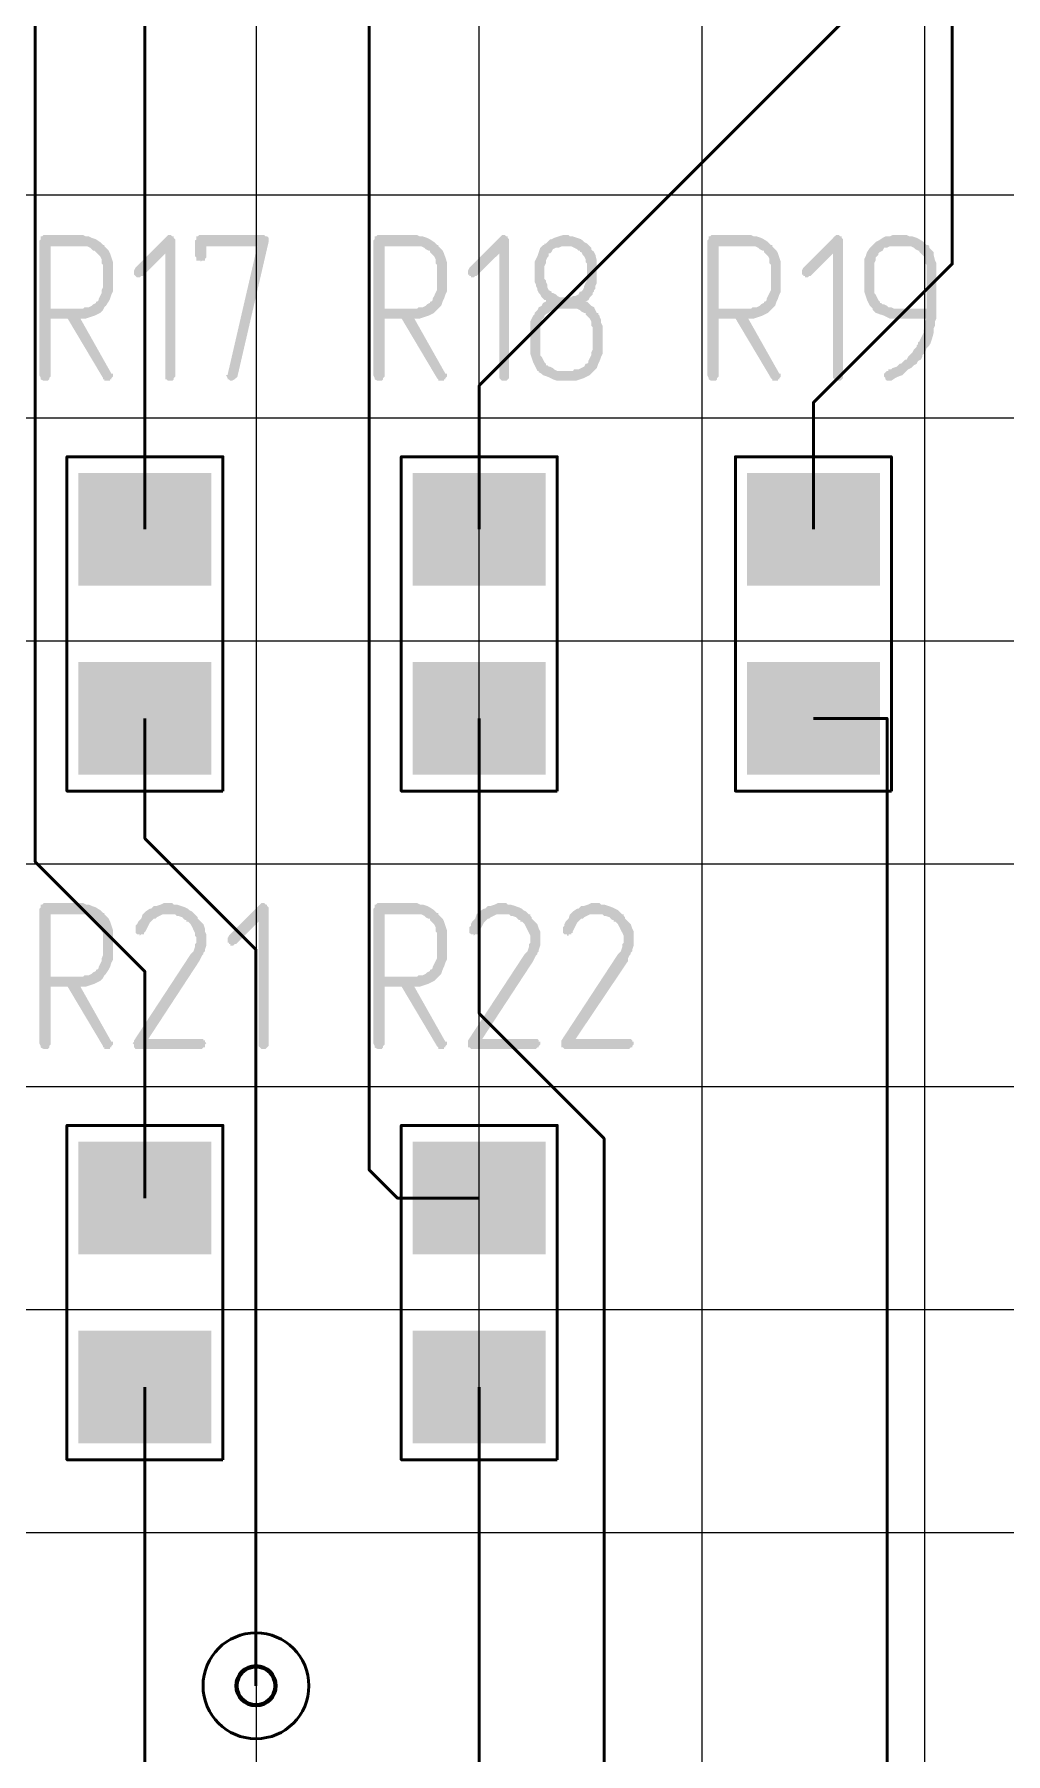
# Model space of a CAD drawing. Extents: x 260 to 1101, y 70 to 664.
# Drawn here: x 351.42 to 368.85, y 506.82 to 537.67 of the extents above; entities that cross this region are included whole.
import ezdxf

# ---------------------------------------------------------------- set-up
doc = ezdxf.new("R2010")
doc.units = 0
doc.header["$MEASUREMENT"] = 0
doc.layers.add('PDF _Геометрия', color=7, linetype='CONTINUOUS')
doc.layers.add('PDF _Сплошная заливка', color=7, linetype='CONTINUOUS')

msp = doc.modelspace()

# ---------------------------------------------------------------- hatches: boundary and pattern name
at = {"layer": 'PDF _Сплошная заливка', "transparency": 33554559}
h = msp.add_hatch(color=256, dxfattribs=at)
h.paths.add_polyline_path([(352.27, 533.864), (351.712, 533.864), (351.712, 532.747), (352.296, 532.747), (352.321, 532.772), (352.346, 532.772), (352.397, 532.772), (352.448, 532.797), (352.473, 532.823), (352.524, 532.848), (352.524, 532.874), (352.549, 532.874), (352.575, 532.899), (352.575, 532.925), (352.6, 532.975), (352.626, 533.026), (352.626, 533.077), (352.651, 533.128), (352.651, 533.509), (352.651, 533.509), (352.651, 533.534), (352.626, 533.56), (352.626, 533.585), (352.626, 533.636), (352.6, 533.687), (352.575, 533.712), (352.524, 533.763), (352.524, 533.763), (352.499, 533.788), (352.473, 533.788), (352.448, 533.813), (352.422, 533.839), (352.372, 533.864), (352.321, 533.864)], flags=0)
h.paths.add_polyline_path([(352.296, 534.067), (352.346, 534.042), (352.397, 534.042), (352.448, 534.017), (352.524, 533.991), (352.6, 533.941), (352.626, 533.915), (352.651, 533.89), (352.651, 533.89), (352.676, 533.89), (352.676, 533.864), (352.702, 533.839), (352.753, 533.788), (352.778, 533.737), (352.803, 533.661), (352.829, 533.585), (352.829, 533.534), (352.829, 533.509), (352.829, 533.128), (352.829, 533.128), (352.829, 533.128), (352.829, 533.102), (352.829, 533.077), (352.829, 533.052), (352.803, 533.001), (352.778, 532.925), (352.753, 532.874), (352.702, 532.797), (352.676, 532.772), (352.651, 532.721), (352.651, 532.721), (352.626, 532.696), (352.6, 532.671), (352.549, 532.645), (352.499, 532.62), (352.422, 532.594), (352.346, 532.569), (352.296, 532.569), (352.27, 532.569), (352.245, 532.569), (352.803, 531.578), (352.803, 531.578), (352.829, 531.578), (352.829, 531.553), (352.829, 531.553), (352.829, 531.527), (352.829, 531.527), (352.803, 531.502), (352.803, 531.477), (352.778, 531.477), (352.778, 531.451), (352.753, 531.451), (352.727, 531.451), (352.702, 531.451), (352.676, 531.451), (352.676, 531.451), (352.676, 531.477), (352.651, 531.477), (352.651, 531.502), (352.016, 532.569), (351.712, 532.569), (351.712, 531.553), (351.712, 531.527), (351.712, 531.527), (351.686, 531.502), (351.686, 531.477), (351.686, 531.477), (351.661, 531.451), (351.635, 531.451), (351.61, 531.451), (351.61, 531.451), (351.585, 531.451), (351.585, 531.451), (351.534, 531.477), (351.534, 531.477), (351.534, 531.502), (351.534, 531.502), (351.508, 531.553), (351.508, 533.966), (351.508, 533.966), (351.508, 533.966), (351.534, 533.991), (351.534, 534.017), (351.534, 534.042), (351.559, 534.042), (351.585, 534.067), (351.61, 534.067)], flags=0)
for points in [[(353.87, 534.067), (353.895, 534.042), (353.921, 534.042), (353.921, 534.042), (353.921, 534.017), (353.946, 533.991), (353.946, 533.966), (353.946, 531.553), (353.946, 531.527), (353.946, 531.527), (353.921, 531.502), (353.921, 531.477), (353.921, 531.477), (353.895, 531.451), (353.87, 531.451), (353.844, 531.451), (353.844, 531.451), (353.844, 531.451), (353.819, 531.451), (353.794, 531.477), (353.768, 531.477), (353.768, 531.502), (353.768, 531.502), (353.768, 531.553), (353.768, 533.737), (353.362, 533.331), (353.362, 533.331), (353.337, 533.331), (353.311, 533.306), (353.286, 533.306), (353.286, 533.306), (353.26, 533.306), (353.235, 533.331), (353.235, 533.331), (353.21, 533.356), (353.21, 533.356), (353.21, 533.382), (353.21, 533.407), (353.21, 533.407), (353.21, 533.432), (353.21, 533.432), (353.235, 533.483), (353.794, 534.042), (353.794, 534.042), (353.794, 534.042), (353.819, 534.067), (353.844, 534.067), (353.844, 534.067)], [(355.546, 534.067), (355.571, 534.042), (355.596, 534.042), (355.596, 534.042), (355.622, 534.017), (355.622, 533.991), (355.622, 533.966), (355.622, 533.941), (355.063, 531.527), (355.063, 531.527), (355.038, 531.502), (355.038, 531.502), (355.012, 531.477), (354.962, 531.451), (354.962, 531.451), (354.936, 531.451), (354.936, 531.451), (354.911, 531.477), (354.885, 531.477), (354.885, 531.502), (354.885, 531.502), (354.86, 531.553), (354.885, 531.553), (355.419, 533.864), (354.505, 533.864), (354.505, 533.687), (354.505, 533.687), (354.505, 533.661), (354.479, 533.636), (354.479, 533.61), (354.479, 533.61), (354.454, 533.61), (354.428, 533.61), (354.403, 533.585), (354.403, 533.585), (354.403, 533.61), (354.378, 533.61), (354.352, 533.61), (354.327, 533.61), (354.327, 533.636), (354.327, 533.661), (354.301, 533.687), (354.301, 533.966), (354.301, 533.966), (354.301, 533.966), (354.327, 533.991), (354.327, 534.017), (354.327, 534.042), (354.352, 534.042), (354.378, 534.067), (354.403, 534.067), (355.52, 534.067)], [(359.862, 534.067), (359.887, 534.042), (359.913, 534.042), (359.913, 534.042), (359.913, 534.017), (359.938, 533.991), (359.938, 533.966), (359.938, 531.553), (359.938, 531.527), (359.938, 531.527), (359.938, 531.502), (359.913, 531.477), (359.913, 531.477), (359.887, 531.451), (359.862, 531.451), (359.837, 531.451), (359.837, 531.451), (359.837, 531.451), (359.811, 531.451), (359.786, 531.477), (359.786, 531.477), (359.761, 531.502), (359.761, 531.502), (359.761, 531.553), (359.761, 533.737), (359.354, 533.331), (359.354, 533.331), (359.329, 533.331), (359.303, 533.306), (359.278, 533.306), (359.278, 533.306), (359.253, 533.306), (359.253, 533.331), (359.227, 533.331), (359.227, 533.356), (359.202, 533.356), (359.202, 533.382), (359.202, 533.407), (359.202, 533.407), (359.202, 533.432), (359.202, 533.432), (359.227, 533.483), (359.786, 534.042), (359.786, 534.042), (359.786, 534.042), (359.811, 534.067), (359.837, 534.067), (359.837, 534.067)], [(365.854, 534.067), (365.88, 534.042), (365.905, 534.042), (365.905, 534.042), (365.905, 534.017), (365.931, 533.991), (365.931, 533.966), (365.931, 531.553), (365.931, 531.527), (365.931, 531.527), (365.931, 531.502), (365.905, 531.477), (365.905, 531.477), (365.88, 531.451), (365.854, 531.451), (365.829, 531.451), (365.829, 531.451), (365.829, 531.451), (365.804, 531.451), (365.778, 531.477), (365.778, 531.477), (365.753, 531.502), (365.753, 531.502), (365.753, 531.553), (365.753, 533.737), (365.347, 533.331), (365.347, 533.331), (365.321, 533.331), (365.296, 533.306), (365.27, 533.306), (365.27, 533.306), (365.245, 533.306), (365.245, 533.331), (365.22, 533.331), (365.22, 533.356), (365.194, 533.356), (365.194, 533.382), (365.194, 533.407), (365.194, 533.407), (365.194, 533.432), (365.194, 533.432), (365.22, 533.483), (365.778, 534.042), (365.778, 534.042), (365.778, 534.042), (365.804, 534.067), (365.829, 534.067), (365.829, 534.067)], [(353.87, 522.079), (353.895, 522.079), (353.921, 522.053), (353.971, 522.053), (354.048, 522.028), (354.124, 522.002), (354.174, 521.977), (354.2, 521.952), (354.251, 521.926), (354.301, 521.876), (354.301, 521.876), (354.301, 521.876), (354.301, 521.876), (354.327, 521.85), (354.352, 521.825), (354.352, 521.799), (354.403, 521.748), (354.454, 521.698), (354.479, 521.622), (354.479, 521.571), (354.505, 521.52), (354.505, 521.469), (354.505, 521.418), (354.505, 521.418), (354.505, 521.418), (354.505, 521.393), (354.505, 521.367), (354.505, 521.342), (354.505, 521.317), (354.479, 521.241), (354.479, 521.241), (354.479, 521.241), (354.479, 521.215), (354.454, 521.19), (354.454, 521.164), (354.428, 521.139), (354.403, 521.088), (354.378, 521.037), (353.464, 519.64), (354.403, 519.64), (354.428, 519.64), (354.454, 519.64), (354.454, 519.615), (354.479, 519.615), (354.479, 519.589), (354.479, 519.589), (354.505, 519.564), (354.505, 519.564), (354.479, 519.539), (354.479, 519.513), (354.479, 519.488), (354.454, 519.488), (354.454, 519.488), (354.428, 519.462), (354.403, 519.462), (353.286, 519.462), (353.26, 519.462), (353.235, 519.462), (353.21, 519.488), (353.21, 519.488), (353.21, 519.513), (353.21, 519.539), (353.184, 519.564), (353.184, 519.564), (353.21, 519.589), (353.21, 519.589), (353.21, 519.615), (354.225, 521.164), (354.276, 521.215), (354.301, 521.291), (354.301, 521.291), (354.301, 521.317), (354.301, 521.317), (354.301, 521.342), (354.327, 521.367), (354.327, 521.418), (354.327, 521.444), (354.327, 521.444), (354.327, 521.469), (354.301, 521.494), (354.301, 521.545), (354.276, 521.596), (354.251, 521.647), (354.225, 521.698), (354.174, 521.748), (354.174, 521.748), (354.149, 521.748), (354.149, 521.774), (354.124, 521.774), (354.098, 521.799), (354.073, 521.825), (353.997, 521.85), (353.997, 521.85), (353.997, 521.85), (353.971, 521.85), (353.946, 521.876), (353.921, 521.876), (353.895, 521.876), (353.819, 521.876), (353.794, 521.876), (353.768, 521.876), (353.743, 521.876), (353.717, 521.876), (353.667, 521.85), (353.616, 521.825), (353.59, 521.799), (353.59, 521.799), (353.565, 521.799), (353.54, 521.774), (353.514, 521.748), (353.489, 521.723), (353.464, 521.672), (353.438, 521.622), (353.413, 521.571), (353.413, 521.571), (353.387, 521.545), (353.387, 521.545), (353.387, 521.52), (353.362, 521.52), (353.362, 521.52), (353.337, 521.52), (353.311, 521.494), (353.311, 521.494), (353.311, 521.52), (353.286, 521.52), (353.26, 521.52), (353.26, 521.52), (353.235, 521.545), (353.235, 521.571), (353.235, 521.596), (353.235, 521.622), (353.235, 521.622), (353.235, 521.647), (353.235, 521.647), (353.235, 521.672), (353.26, 521.698), (353.286, 521.748), (353.337, 521.799), (353.362, 521.876), (353.413, 521.926), (353.489, 521.977), (353.489, 521.977), (353.514, 521.977), (353.54, 522.002), (353.565, 522.028), (353.616, 522.028), (353.692, 522.053), (353.743, 522.079), (353.819, 522.079), (353.844, 522.079)], [(355.546, 522.079), (355.571, 522.053), (355.596, 522.053), (355.596, 522.053), (355.596, 522.028), (355.622, 522.002), (355.622, 521.977), (355.622, 519.564), (355.622, 519.539), (355.622, 519.539), (355.622, 519.513), (355.596, 519.488), (355.596, 519.488), (355.571, 519.462), (355.546, 519.462), (355.52, 519.462), (355.52, 519.462), (355.52, 519.462), (355.495, 519.462), (355.469, 519.488), (355.469, 519.488), (355.444, 519.513), (355.444, 519.513), (355.444, 519.564), (355.444, 521.748), (355.038, 521.342), (355.038, 521.342), (355.012, 521.342), (354.987, 521.317), (354.962, 521.317), (354.962, 521.317), (354.936, 521.317), (354.936, 521.342), (354.911, 521.342), (354.911, 521.367), (354.885, 521.367), (354.885, 521.393), (354.885, 521.418), (354.885, 521.418), (354.885, 521.444), (354.885, 521.444), (354.911, 521.494), (355.469, 522.053), (355.469, 522.053), (355.469, 522.053), (355.495, 522.079), (355.52, 522.079), (355.52, 522.079)], [(359.862, 522.079), (359.887, 522.079), (359.913, 522.053), (359.964, 522.053), (360.04, 522.028), (360.116, 522.002), (360.167, 521.977), (360.192, 521.952), (360.243, 521.926), (360.294, 521.876), (360.294, 521.876), (360.294, 521.876), (360.319, 521.876), (360.319, 521.85), (360.345, 521.825), (360.345, 521.799), (360.395, 521.748), (360.446, 521.698), (360.471, 521.622), (360.497, 521.571), (360.497, 521.52), (360.497, 521.469), (360.497, 521.418), (360.497, 521.418), (360.497, 521.418), (360.497, 521.393), (360.497, 521.367), (360.497, 521.342), (360.497, 521.317), (360.471, 521.241), (360.471, 521.241), (360.471, 521.241), (360.471, 521.215), (360.446, 521.19), (360.446, 521.164), (360.421, 521.139), (360.395, 521.088), (360.37, 521.037), (359.456, 519.64), (360.395, 519.64), (360.421, 519.64), (360.446, 519.64), (360.471, 519.615), (360.471, 519.615), (360.471, 519.589), (360.497, 519.589), (360.497, 519.564), (360.497, 519.564), (360.497, 519.539), (360.471, 519.513), (360.471, 519.488), (360.471, 519.488), (360.446, 519.488), (360.421, 519.462), (360.395, 519.462), (359.278, 519.462), (359.253, 519.462), (359.253, 519.462), (359.227, 519.488), (359.202, 519.488), (359.202, 519.513), (359.202, 519.539), (359.202, 519.564), (359.202, 519.564), (359.202, 519.589), (359.202, 519.589), (359.202, 519.615), (360.218, 521.164), (360.268, 521.215), (360.294, 521.291), (360.294, 521.291), (360.294, 521.317), (360.294, 521.317), (360.294, 521.342), (360.319, 521.367), (360.319, 521.418), (360.319, 521.444), (360.319, 521.444), (360.319, 521.469), (360.319, 521.494), (360.294, 521.545), (360.268, 521.596), (360.243, 521.647), (360.218, 521.698), (360.167, 521.748), (360.167, 521.748), (360.141, 521.748), (360.141, 521.774), (360.116, 521.774), (360.091, 521.799), (360.065, 521.825), (359.989, 521.85), (359.989, 521.85), (359.989, 521.85), (359.964, 521.85), (359.938, 521.876), (359.913, 521.876), (359.887, 521.876), (359.811, 521.876), (359.786, 521.876), (359.761, 521.876), (359.735, 521.876), (359.71, 521.876), (359.659, 521.85), (359.608, 521.825), (359.583, 521.799), (359.583, 521.799), (359.557, 521.799), (359.532, 521.774), (359.507, 521.748), (359.481, 521.723), (359.456, 521.672), (359.43, 521.622), (359.405, 521.571), (359.405, 521.571), (359.405, 521.545), (359.38, 521.545), (359.38, 521.52), (359.38, 521.52), (359.354, 521.52), (359.329, 521.52), (359.303, 521.494), (359.303, 521.494), (359.303, 521.52), (359.278, 521.52), (359.253, 521.52), (359.253, 521.52), (359.227, 521.545), (359.227, 521.571), (359.227, 521.596), (359.227, 521.622), (359.227, 521.622), (359.227, 521.647), (359.227, 521.647), (359.253, 521.672), (359.253, 521.698), (359.278, 521.748), (359.329, 521.799), (359.354, 521.876), (359.405, 521.926), (359.481, 521.977), (359.481, 521.977), (359.507, 521.977), (359.532, 522.002), (359.557, 522.028), (359.608, 522.028), (359.684, 522.053), (359.735, 522.079), (359.811, 522.079), (359.837, 522.079)], [(361.538, 522.079), (361.563, 522.079), (361.589, 522.053), (361.64, 522.053), (361.716, 522.028), (361.792, 522.002), (361.843, 521.977), (361.893, 521.952), (361.919, 521.926), (361.97, 521.876), (361.97, 521.876), (361.97, 521.876), (361.995, 521.876), (361.995, 521.85), (362.02, 521.825), (362.02, 521.799), (362.071, 521.748), (362.122, 521.698), (362.147, 521.622), (362.173, 521.571), (362.173, 521.52), (362.173, 521.469), (362.173, 521.418), (362.173, 521.418), (362.173, 521.418), (362.173, 521.393), (362.173, 521.367), (362.173, 521.342), (362.173, 521.317), (362.147, 521.241), (362.147, 521.241), (362.147, 521.241), (362.147, 521.215), (362.122, 521.19), (362.122, 521.164), (362.096, 521.139), (362.071, 521.088), (362.071, 521.037), (361.132, 519.64), (362.071, 519.64), (362.096, 519.64), (362.122, 519.64), (362.147, 519.615), (362.147, 519.615), (362.147, 519.589), (362.173, 519.589), (362.173, 519.564), (362.173, 519.564), (362.173, 519.539), (362.147, 519.513), (362.147, 519.488), (362.147, 519.488), (362.122, 519.488), (362.096, 519.462), (362.071, 519.462), (360.954, 519.462), (360.928, 519.462), (360.928, 519.462), (360.903, 519.488), (360.878, 519.488), (360.878, 519.513), (360.878, 519.539), (360.878, 519.564), (360.878, 519.564), (360.878, 519.589), (360.878, 519.589), (360.878, 519.615), (361.893, 521.164), (361.944, 521.215), (361.97, 521.291), (361.97, 521.291), (361.97, 521.317), (361.97, 521.317), (361.97, 521.342), (361.995, 521.367), (361.995, 521.418), (361.995, 521.444), (361.995, 521.444), (361.995, 521.469), (361.995, 521.494), (361.97, 521.545), (361.944, 521.596), (361.919, 521.647), (361.893, 521.698), (361.843, 521.748), (361.843, 521.748), (361.817, 521.748), (361.817, 521.774), (361.792, 521.774), (361.766, 521.799), (361.741, 521.825), (361.665, 521.85), (361.665, 521.85), (361.665, 521.85), (361.64, 521.85), (361.614, 521.876), (361.589, 521.876), (361.563, 521.876), (361.487, 521.876), (361.462, 521.876), (361.436, 521.876), (361.411, 521.876), (361.386, 521.876), (361.335, 521.85), (361.284, 521.825), (361.259, 521.799), (361.259, 521.799), (361.233, 521.799), (361.208, 521.774), (361.182, 521.748), (361.157, 521.723), (361.132, 521.672), (361.106, 521.622), (361.081, 521.571), (361.081, 521.571), (361.081, 521.545), (361.055, 521.545), (361.055, 521.52), (361.055, 521.52), (361.03, 521.52), (361.005, 521.52), (361.005, 521.494), (360.979, 521.494), (360.979, 521.52), (360.954, 521.52), (360.928, 521.52), (360.928, 521.52), (360.903, 521.545), (360.903, 521.571), (360.903, 521.596), (360.903, 521.622), (360.903, 521.622), (360.903, 521.647), (360.903, 521.647), (360.928, 521.672), (360.928, 521.698), (360.954, 521.748), (361.005, 521.799), (361.03, 521.876), (361.081, 521.926), (361.157, 521.977), (361.157, 521.977), (361.182, 521.977), (361.208, 522.002), (361.233, 522.028), (361.284, 522.028), (361.36, 522.053), (361.411, 522.079), (361.487, 522.079), (361.512, 522.079)]]:
    msp.add_hatch(color=256, dxfattribs=at).paths.add_polyline_path(points)
h = msp.add_hatch(color=256, dxfattribs=at)
h.paths.add_polyline_path([(358.262, 533.864), (357.704, 533.864), (357.704, 532.747), (358.288, 532.747), (358.313, 532.772), (358.339, 532.772), (358.389, 532.772), (358.44, 532.797), (358.466, 532.823), (358.516, 532.848), (358.516, 532.874), (358.542, 532.874), (358.567, 532.899), (358.567, 532.925), (358.593, 532.975), (358.618, 533.026), (358.643, 533.077), (358.643, 533.128), (358.643, 533.509), (358.643, 533.509), (358.643, 533.534), (358.618, 533.56), (358.618, 533.585), (358.618, 533.636), (358.593, 533.687), (358.567, 533.712), (358.516, 533.763), (358.516, 533.763), (358.516, 533.788), (358.491, 533.788), (358.44, 533.813), (358.415, 533.839), (358.364, 533.864), (358.313, 533.864)], flags=0)
h.paths.add_polyline_path([(358.288, 534.067), (358.339, 534.042), (358.389, 534.042), (358.466, 534.017), (358.516, 533.991), (358.593, 533.941), (358.618, 533.915), (358.643, 533.89), (358.669, 533.89), (358.669, 533.89), (358.669, 533.864), (358.694, 533.839), (358.745, 533.788), (358.77, 533.737), (358.796, 533.661), (358.821, 533.585), (358.821, 533.534), (358.821, 533.509), (358.821, 533.128), (358.821, 533.128), (358.821, 533.128), (358.821, 533.102), (358.821, 533.077), (358.821, 533.052), (358.796, 533.001), (358.77, 532.925), (358.745, 532.874), (358.719, 532.797), (358.694, 532.772), (358.643, 532.721), (358.643, 532.721), (358.618, 532.696), (358.593, 532.671), (358.542, 532.645), (358.491, 532.62), (358.415, 532.594), (358.339, 532.569), (358.313, 532.569), (358.262, 532.569), (358.237, 532.569), (358.796, 531.578), (358.821, 531.578), (358.821, 531.578), (358.821, 531.553), (358.821, 531.553), (358.821, 531.527), (358.821, 531.527), (358.796, 531.502), (358.796, 531.477), (358.77, 531.477), (358.77, 531.451), (358.745, 531.451), (358.719, 531.451), (358.694, 531.451), (358.669, 531.451), (358.669, 531.451), (358.669, 531.477), (358.669, 531.477), (358.643, 531.502), (358.009, 532.569), (357.704, 532.569), (357.704, 531.553), (357.704, 531.527), (357.704, 531.527), (357.678, 531.502), (357.678, 531.477), (357.678, 531.477), (357.653, 531.451), (357.628, 531.451), (357.602, 531.451), (357.602, 531.451), (357.602, 531.451), (357.577, 531.451), (357.526, 531.477), (357.526, 531.477), (357.526, 531.502), (357.526, 531.502), (357.501, 531.553), (357.501, 533.966), (357.501, 533.966), (357.501, 533.966), (357.526, 533.991), (357.526, 534.017), (357.526, 534.042), (357.552, 534.042), (357.577, 534.067), (357.602, 534.067)], flags=0)
h = msp.add_hatch(color=256, dxfattribs=at)
h.paths.add_polyline_path([(360.954, 533.864), (360.928, 533.864), (360.903, 533.864), (360.878, 533.864), (360.827, 533.839), (360.776, 533.839), (360.725, 533.813), (360.7, 533.763), (360.7, 533.763), (360.675, 533.737), (360.649, 533.737), (360.649, 533.687), (360.624, 533.661), (360.598, 533.61), (360.598, 533.56), (360.573, 533.509), (360.573, 533.306), (360.573, 533.306), (360.573, 533.28), (360.598, 533.255), (360.598, 533.229), (360.624, 533.178), (360.624, 533.128), (360.649, 533.077), (360.7, 533.052), (360.7, 533.052), (360.7, 533.026), (360.725, 533.026), (360.776, 533.001), (360.802, 532.975), (360.852, 532.95), (360.903, 532.95), (360.954, 532.95), (360.979, 532.95), (361.005, 532.95), (361.055, 532.95), (361.081, 532.975), (361.132, 532.975), (361.182, 533.001), (361.208, 533.052), (361.233, 533.052), (361.233, 533.052), (361.259, 533.077), (361.284, 533.128), (361.284, 533.153), (361.309, 533.204), (361.335, 533.255), (361.335, 533.306), (361.335, 533.509), (361.335, 533.509), (361.335, 533.534), (361.335, 533.56), (361.309, 533.585), (361.309, 533.636), (361.284, 533.687), (361.259, 533.712), (361.233, 533.763), (361.208, 533.763), (361.208, 533.788), (361.182, 533.788), (361.157, 533.813), (361.106, 533.839), (361.055, 533.864), (361.005, 533.864)], flags=0)
h.paths.add_polyline_path([(361.055, 532.747), (360.827, 532.747), (360.802, 532.747), (360.776, 532.747), (360.725, 532.721), (360.675, 532.696), (360.649, 532.671), (360.598, 532.645), (360.598, 532.645), (360.573, 532.62), (360.573, 532.594), (360.548, 532.569), (360.522, 532.543), (360.522, 532.493), (360.497, 532.442), (360.497, 532.391), (360.497, 532.01), (360.497, 532.01), (360.497, 531.985), (360.497, 531.959), (360.497, 531.908), (360.522, 531.883), (360.548, 531.832), (360.573, 531.782), (360.598, 531.756), (360.598, 531.731), (360.624, 531.731), (360.649, 531.705), (360.675, 531.705), (360.725, 531.68), (360.751, 531.655), (360.802, 531.629), (360.852, 531.629), (361.081, 531.629), (361.106, 531.655), (361.157, 531.655), (361.182, 531.655), (361.233, 531.68), (361.284, 531.705), (361.309, 531.756), (361.309, 531.756), (361.335, 531.756), (361.36, 531.782), (361.36, 531.807), (361.386, 531.858), (361.411, 531.908), (361.411, 531.959), (361.436, 532.01), (361.436, 532.391), (361.436, 532.391), (361.436, 532.417), (361.411, 532.442), (361.411, 532.467), (361.411, 532.518), (361.386, 532.569), (361.36, 532.594), (361.309, 532.645), (361.309, 532.645), (361.309, 532.671), (361.284, 532.671), (361.233, 532.696), (361.208, 532.721), (361.157, 532.747), (361.106, 532.747)], flags=0)
h.paths.add_polyline_path([(361.005, 534.067), (361.03, 534.042), (361.081, 534.042), (361.157, 534.017), (361.233, 533.991), (361.284, 533.941), (361.335, 533.915), (361.36, 533.89), (361.36, 533.89), (361.36, 533.89), (361.386, 533.864), (361.411, 533.839), (361.411, 533.813), (361.436, 533.788), (361.462, 533.763), (361.487, 533.712), (361.512, 533.61), (361.512, 533.56), (361.512, 533.509), (361.512, 533.306), (361.512, 533.306), (361.512, 533.28), (361.512, 533.255), (361.512, 533.229), (361.512, 533.204), (361.487, 533.153), (361.487, 533.102), (361.462, 533.077), (361.462, 533.052), (361.462, 533.052), (361.436, 533.026), (361.436, 533.001), (361.411, 532.975), (361.386, 532.95), (361.36, 532.899), (361.309, 532.874), (361.309, 532.874), (361.335, 532.874), (361.36, 532.848), (361.386, 532.823), (361.411, 532.797), (361.462, 532.772), (361.487, 532.721), (361.512, 532.671), (361.538, 532.671), (361.538, 532.645), (361.563, 532.62), (361.563, 532.594), (361.589, 532.543), (361.589, 532.493), (361.614, 532.442), (361.614, 532.391), (361.614, 532.01), (361.614, 532.01), (361.614, 531.985), (361.614, 531.985), (361.614, 531.959), (361.614, 531.934), (361.589, 531.883), (361.563, 531.807), (361.538, 531.756), (361.512, 531.68), (361.487, 531.655), (361.436, 531.604), (361.436, 531.604), (361.411, 531.578), (361.386, 531.553), (361.335, 531.527), (361.284, 531.502), (361.208, 531.477), (361.132, 531.451), (361.106, 531.451), (361.055, 531.451), (360.852, 531.451), (360.827, 531.451), (360.802, 531.451), (360.725, 531.477), (360.675, 531.502), (360.624, 531.527), (360.548, 531.553), (360.522, 531.578), (360.471, 531.604), (360.471, 531.604), (360.471, 531.629), (360.446, 531.629), (360.421, 531.68), (360.395, 531.731), (360.37, 531.782), (360.345, 531.858), (360.319, 531.934), (360.319, 531.959), (360.319, 532.01), (360.319, 532.391), (360.319, 532.391), (360.319, 532.417), (360.319, 532.442), (360.319, 532.467), (360.319, 532.518), (360.345, 532.569), (360.37, 532.62), (360.395, 532.645), (360.395, 532.671), (360.395, 532.671), (360.421, 532.696), (360.446, 532.721), (360.471, 532.772), (360.522, 532.797), (360.548, 532.848), (360.598, 532.874), (360.598, 532.874), (360.598, 532.899), (360.573, 532.899), (360.548, 532.925), (360.522, 532.95), (360.497, 533.001), (360.471, 533.026), (360.446, 533.077), (360.446, 533.077), (360.446, 533.077), (360.446, 533.102), (360.421, 533.153), (360.421, 533.178), (360.395, 533.229), (360.395, 533.255), (360.395, 533.306), (360.395, 533.509), (360.395, 533.509), (360.395, 533.509), (360.395, 533.534), (360.395, 533.534), (360.395, 533.585), (360.421, 533.636), (360.446, 533.687), (360.471, 533.763), (360.497, 533.839), (360.522, 533.864), (360.548, 533.89), (360.573, 533.89), (360.573, 533.915), (360.598, 533.915), (360.624, 533.941), (360.649, 533.966), (360.675, 533.991), (360.7, 533.991), (360.751, 534.017), (360.827, 534.042), (360.903, 534.067), (360.979, 534.067)], flags=0)
h = msp.add_hatch(color=256, dxfattribs=at)
h.paths.add_polyline_path([(364.255, 533.864), (363.696, 533.864), (363.696, 532.747), (364.28, 532.747), (364.306, 532.772), (364.331, 532.772), (364.382, 532.772), (364.433, 532.797), (364.458, 532.823), (364.509, 532.848), (364.509, 532.874), (364.534, 532.874), (364.559, 532.899), (364.559, 532.925), (364.585, 532.975), (364.61, 533.026), (364.636, 533.077), (364.636, 533.128), (364.636, 533.509), (364.636, 533.509), (364.636, 533.534), (364.61, 533.56), (364.61, 533.585), (364.61, 533.636), (364.585, 533.687), (364.559, 533.712), (364.509, 533.763), (364.509, 533.763), (364.509, 533.788), (364.483, 533.788), (364.433, 533.813), (364.407, 533.839), (364.356, 533.864), (364.306, 533.864)], flags=0)
h.paths.add_polyline_path([(364.28, 534.067), (364.331, 534.042), (364.382, 534.042), (364.458, 534.017), (364.509, 533.991), (364.585, 533.941), (364.61, 533.915), (364.636, 533.89), (364.661, 533.89), (364.661, 533.89), (364.661, 533.864), (364.686, 533.839), (364.737, 533.788), (364.763, 533.737), (364.788, 533.661), (364.813, 533.585), (364.813, 533.534), (364.813, 533.509), (364.813, 533.128), (364.813, 533.128), (364.813, 533.128), (364.813, 533.102), (364.813, 533.077), (364.813, 533.052), (364.788, 533.001), (364.763, 532.925), (364.737, 532.874), (364.712, 532.797), (364.686, 532.772), (364.636, 532.721), (364.636, 532.721), (364.61, 532.696), (364.585, 532.671), (364.534, 532.645), (364.483, 532.62), (364.407, 532.594), (364.331, 532.569), (364.306, 532.569), (364.255, 532.569), (364.229, 532.569), (364.788, 531.578), (364.813, 531.578), (364.813, 531.578), (364.813, 531.553), (364.813, 531.553), (364.813, 531.527), (364.813, 531.527), (364.788, 531.502), (364.788, 531.477), (364.763, 531.477), (364.763, 531.451), (364.737, 531.451), (364.712, 531.451), (364.686, 531.451), (364.661, 531.451), (364.661, 531.451), (364.661, 531.477), (364.661, 531.477), (364.636, 531.502), (364.001, 532.569), (363.696, 532.569), (363.696, 531.553), (363.696, 531.527), (363.696, 531.527), (363.671, 531.502), (363.671, 531.477), (363.671, 531.477), (363.645, 531.451), (363.62, 531.451), (363.595, 531.451), (363.595, 531.451), (363.595, 531.451), (363.569, 531.451), (363.518, 531.477), (363.518, 531.477), (363.518, 531.502), (363.518, 531.502), (363.493, 531.553), (363.493, 533.966), (363.493, 533.966), (363.493, 533.966), (363.518, 533.991), (363.518, 534.017), (363.518, 534.042), (363.544, 534.042), (363.569, 534.067), (363.595, 534.067)], flags=0)
h = msp.add_hatch(color=256, dxfattribs=at)
h.paths.add_polyline_path([(367.048, 533.864), (366.819, 533.864), (366.794, 533.864), (366.768, 533.864), (366.718, 533.839), (366.667, 533.839), (366.642, 533.788), (366.591, 533.763), (366.591, 533.763), (366.565, 533.737), (366.565, 533.712), (366.54, 533.687), (366.515, 533.661), (366.515, 533.61), (366.489, 533.56), (366.489, 533.509), (366.489, 533.128), (366.489, 533.128), (366.489, 533.102), (366.489, 533.077), (366.489, 533.026), (366.515, 533.001), (366.54, 532.95), (366.565, 532.899), (366.591, 532.874), (366.591, 532.848), (366.616, 532.848), (366.642, 532.823), (366.667, 532.823), (366.718, 532.797), (366.743, 532.772), (366.794, 532.772), (366.845, 532.747), (367.429, 532.747), (367.429, 533.509), (367.429, 533.509), (367.429, 533.534), (367.403, 533.56), (367.403, 533.585), (367.403, 533.636), (367.378, 533.687), (367.352, 533.712), (367.302, 533.763), (367.302, 533.763), (367.302, 533.788), (367.276, 533.788), (367.226, 533.813), (367.2, 533.839), (367.149, 533.864), (367.099, 533.864)], flags=0)
h.paths.add_polyline_path([(367.073, 534.067), (367.124, 534.042), (367.175, 534.042), (367.251, 534.017), (367.302, 533.991), (367.378, 533.941), (367.403, 533.915), (367.429, 533.89), (367.454, 533.89), (367.454, 533.89), (367.479, 533.864), (367.479, 533.839), (367.505, 533.813), (367.53, 533.788), (367.556, 533.763), (367.556, 533.712), (367.581, 533.61), (367.606, 533.56), (367.606, 533.509), (367.606, 532.671), (367.606, 532.671), (367.606, 532.645), (367.606, 532.645), (367.606, 532.594), (367.606, 532.569), (367.581, 532.518), (367.581, 532.493), (367.581, 532.442), (367.556, 532.391), (367.556, 532.315), (367.53, 532.213), (367.505, 532.137), (367.479, 532.086), (367.429, 532.036), (367.403, 531.959), (367.403, 531.959), (367.403, 531.934), (367.378, 531.934), (367.352, 531.908), (367.352, 531.883), (367.327, 531.832), (367.276, 531.807), (367.251, 531.756), (367.2, 531.731), (367.149, 531.68), (367.099, 531.655), (367.048, 531.604), (366.997, 531.553), (366.921, 531.527), (366.87, 531.502), (366.794, 531.451), (366.768, 531.451), (366.743, 531.451), (366.743, 531.451), (366.718, 531.451), (366.692, 531.477), (366.692, 531.477), (366.692, 531.502), (366.667, 531.527), (366.667, 531.553), (366.667, 531.553), (366.667, 531.553), (366.667, 531.578), (366.692, 531.604), (366.692, 531.604), (366.692, 531.604), (366.718, 531.629), (366.718, 531.629), (366.743, 531.629), (366.743, 531.629), (366.743, 531.655), (366.768, 531.655), (366.794, 531.655), (366.819, 531.68), (366.895, 531.705), (366.946, 531.756), (366.972, 531.756), (367.022, 531.807), (367.022, 531.807), (367.048, 531.832), (367.073, 531.832), (367.099, 531.883), (367.124, 531.908), (367.175, 531.959), (367.2, 532.01), (367.251, 532.061), (367.251, 532.061), (367.251, 532.086), (367.276, 532.112), (367.276, 532.137), (367.302, 532.162), (367.327, 532.213), (367.352, 532.264), (367.378, 532.315), (367.378, 532.315), (367.378, 532.34), (367.378, 532.366), (367.403, 532.391), (367.403, 532.442), (367.403, 532.467), (367.403, 532.518), (367.429, 532.569), (366.845, 532.569), (366.819, 532.569), (366.794, 532.569), (366.768, 532.569), (366.718, 532.594), (366.667, 532.62), (366.591, 532.645), (366.515, 532.671), (366.489, 532.696), (366.464, 532.721), (366.464, 532.721), (366.464, 532.747), (366.438, 532.772), (366.413, 532.797), (366.388, 532.848), (366.362, 532.899), (366.337, 532.975), (366.311, 533.052), (366.311, 533.077), (366.311, 533.128), (366.311, 533.509), (366.311, 533.509), (366.311, 533.509), (366.311, 533.534), (366.311, 533.534), (366.311, 533.585), (366.311, 533.636), (366.337, 533.687), (366.362, 533.763), (366.413, 533.839), (366.438, 533.864), (366.464, 533.89), (366.464, 533.89), (366.464, 533.89), (366.489, 533.915), (366.515, 533.941), (366.565, 533.966), (366.642, 534.017), (366.692, 534.042), (366.768, 534.042), (366.819, 534.067)], flags=0)
h = msp.add_hatch(color=256, dxfattribs=at)
h.paths.add_polyline_path([(352.27, 521.876), (351.712, 521.876), (351.712, 520.758), (352.296, 520.758), (352.321, 520.783), (352.346, 520.783), (352.397, 520.783), (352.448, 520.809), (352.473, 520.834), (352.524, 520.859), (352.524, 520.885), (352.549, 520.885), (352.575, 520.91), (352.575, 520.936), (352.6, 520.987), (352.626, 521.037), (352.626, 521.088), (352.651, 521.139), (352.651, 521.52), (352.651, 521.52), (352.651, 521.545), (352.626, 521.571), (352.626, 521.596), (352.626, 521.647), (352.6, 521.698), (352.575, 521.723), (352.524, 521.774), (352.524, 521.774), (352.499, 521.799), (352.473, 521.799), (352.448, 521.825), (352.422, 521.85), (352.372, 521.876), (352.321, 521.876)], flags=0)
h.paths.add_polyline_path([(352.296, 522.079), (352.346, 522.053), (352.397, 522.053), (352.448, 522.028), (352.524, 522.002), (352.6, 521.952), (352.626, 521.926), (352.651, 521.901), (352.651, 521.901), (352.676, 521.901), (352.676, 521.876), (352.702, 521.85), (352.753, 521.799), (352.778, 521.748), (352.803, 521.672), (352.829, 521.596), (352.829, 521.545), (352.829, 521.52), (352.829, 521.139), (352.829, 521.139), (352.829, 521.139), (352.829, 521.113), (352.829, 521.088), (352.829, 521.063), (352.803, 521.012), (352.778, 520.936), (352.753, 520.885), (352.702, 520.809), (352.676, 520.783), (352.651, 520.732), (352.651, 520.732), (352.626, 520.707), (352.6, 520.682), (352.549, 520.656), (352.499, 520.631), (352.422, 520.606), (352.346, 520.58), (352.296, 520.58), (352.27, 520.58), (352.245, 520.58), (352.803, 519.589), (352.803, 519.589), (352.829, 519.589), (352.829, 519.564), (352.829, 519.564), (352.829, 519.539), (352.829, 519.539), (352.803, 519.513), (352.803, 519.488), (352.778, 519.488), (352.778, 519.462), (352.753, 519.462), (352.727, 519.462), (352.702, 519.462), (352.676, 519.462), (352.676, 519.462), (352.676, 519.488), (352.651, 519.488), (352.651, 519.513), (352.016, 520.58), (351.712, 520.58), (351.712, 519.564), (351.712, 519.539), (351.712, 519.539), (351.686, 519.513), (351.686, 519.488), (351.686, 519.488), (351.661, 519.462), (351.635, 519.462), (351.61, 519.462), (351.61, 519.462), (351.585, 519.462), (351.585, 519.462), (351.534, 519.488), (351.534, 519.488), (351.534, 519.513), (351.534, 519.513), (351.508, 519.564), (351.508, 521.977), (351.508, 521.977), (351.508, 521.977), (351.534, 522.002), (351.534, 522.028), (351.534, 522.053), (351.559, 522.053), (351.585, 522.079), (351.61, 522.079)], flags=0)
h = msp.add_hatch(color=256, dxfattribs=at)
h.paths.add_polyline_path([(358.262, 521.876), (357.704, 521.876), (357.704, 520.758), (358.288, 520.758), (358.313, 520.783), (358.339, 520.783), (358.389, 520.783), (358.44, 520.809), (358.466, 520.834), (358.516, 520.859), (358.516, 520.885), (358.542, 520.885), (358.567, 520.91), (358.567, 520.936), (358.593, 520.987), (358.618, 521.037), (358.643, 521.088), (358.643, 521.139), (358.643, 521.52), (358.643, 521.52), (358.643, 521.545), (358.618, 521.571), (358.618, 521.596), (358.618, 521.647), (358.593, 521.698), (358.567, 521.723), (358.516, 521.774), (358.516, 521.774), (358.516, 521.799), (358.491, 521.799), (358.44, 521.825), (358.415, 521.85), (358.364, 521.876), (358.313, 521.876)], flags=0)
h.paths.add_polyline_path([(358.288, 522.079), (358.339, 522.053), (358.389, 522.053), (358.466, 522.028), (358.516, 522.002), (358.593, 521.952), (358.618, 521.926), (358.643, 521.901), (358.669, 521.901), (358.669, 521.901), (358.669, 521.876), (358.694, 521.85), (358.745, 521.799), (358.77, 521.748), (358.796, 521.672), (358.821, 521.596), (358.821, 521.545), (358.821, 521.52), (358.821, 521.139), (358.821, 521.139), (358.821, 521.139), (358.821, 521.113), (358.821, 521.088), (358.821, 521.063), (358.796, 521.012), (358.77, 520.936), (358.745, 520.885), (358.719, 520.809), (358.694, 520.783), (358.643, 520.732), (358.643, 520.732), (358.618, 520.707), (358.593, 520.682), (358.542, 520.656), (358.491, 520.631), (358.415, 520.606), (358.339, 520.58), (358.313, 520.58), (358.262, 520.58), (358.237, 520.58), (358.796, 519.589), (358.796, 519.589), (358.821, 519.589), (358.821, 519.564), (358.821, 519.564), (358.821, 519.539), (358.821, 519.539), (358.796, 519.513), (358.796, 519.488), (358.77, 519.488), (358.77, 519.462), (358.745, 519.462), (358.719, 519.462), (358.694, 519.462), (358.669, 519.462), (358.669, 519.462), (358.669, 519.488), (358.669, 519.488), (358.643, 519.513), (358.009, 520.58), (357.704, 520.58), (357.704, 519.564), (357.704, 519.539), (357.704, 519.539), (357.678, 519.513), (357.678, 519.488), (357.678, 519.488), (357.653, 519.462), (357.628, 519.462), (357.602, 519.462), (357.602, 519.462), (357.602, 519.462), (357.577, 519.462), (357.526, 519.488), (357.526, 519.488), (357.526, 519.513), (357.526, 519.513), (357.501, 519.564), (357.501, 521.977), (357.501, 521.977), (357.501, 521.977), (357.526, 522.002), (357.526, 522.028), (357.526, 522.053), (357.552, 522.053), (357.577, 522.079), (357.602, 522.079)], flags=0)

# ---------------------------------------------------------------- linework, layer by layer
at = {"layer": 'PDF _Геометрия', "lineweight": 18}
for points in [[(355.403, 381.546), (355.403, 382.786), (355.403, 592.786)], [(359.401, 380.306), (359.401, 382.786), (359.401, 592.786)], [(363.4, 381.546), (363.4, 382.786), (363.4, 592.786)], [(367.399, 380.306), (367.399, 382.786), (367.399, 592.786)], [(324.934, 534.786), (327.413, 534.786), (647.301, 534.786)], [(326.173, 530.786), (327.413, 530.786), (647.301, 530.786)], [(324.934, 526.786), (327.413, 526.786), (647.301, 526.786)], [(326.173, 522.786), (327.413, 522.786), (647.301, 522.786)], [(324.934, 518.786), (327.413, 518.786), (647.301, 518.786)], [(326.173, 514.786), (327.413, 514.786), (647.301, 514.786)], [(324.934, 510.786), (327.413, 510.786), (647.301, 510.786)]]:
    msp.add_lwpolyline(points, dxfattribs=at)
at = {"layer": 'PDF _Геометрия', "lineweight": 50}
for points in [[(359.401, 528.786), (359.401, 531.366), (365.908, 537.875), (365.908, 573.225), (361.947, 577.188), (351.725, 577.188), (347.406, 572.866)], [(353.404, 516.786), (353.404, 520.85), (351.435, 522.82), (351.435, 544.119), (352.52, 545.204), (352.52, 569.688), (352.908, 570.076), (364.08, 570.076), (364.892, 569.263), (364.892, 544.959), (362.6, 542.666)], [(353.404, 528.786), (353.404, 543.111), (353.528, 543.235), (353.528, 558.751), (362.64, 567.866)], [(365.399, 528.786), (365.399, 531.06), (367.889, 533.55), (367.889, 565.148)], [(359.401, 516.786), (357.935, 516.786), (357.427, 517.294), (357.427, 547.411), (362.64, 552.626)], [(355.396, 508.033), (355.396, 521.245), (353.404, 523.238), (353.404, 525.394)], [(364.64, 493.706), (361.642, 496.705), (361.642, 517.853), (359.401, 520.095), (359.401, 525.394)], [(365.399, 525.394), (366.72, 525.394), (366.72, 490.708), (364.64, 488.626)], [(353.404, 513.394), (353.404, 475.701), (357.986, 471.117), (366.111, 471.117), (366.72, 471.727), (366.72, 476.385), (364.64, 478.466)], [(364.64, 473.386), (359.401, 478.626), (359.401, 513.394)]]:
    msp.add_lwpolyline(points, dxfattribs=at)
for points in [[(354.803, 524.09), (352.004, 524.09), (352.004, 530.09), (354.803, 530.09)], [(360.801, 524.09), (358.002, 524.09), (358.002, 530.09), (360.801, 530.09)], [(366.799, 524.09), (364, 524.09), (364, 530.09), (366.799, 530.09)], [(354.803, 512.09), (352.004, 512.09), (352.004, 518.09), (354.803, 518.09)], [(360.801, 512.09), (358.002, 512.09), (358.002, 518.09), (360.801, 518.09)]]:
    msp.add_lwpolyline(points, close=True, dxfattribs=at)
msp.add_circle((355.396, 508.033), 0.95, dxfattribs=at)
at = {"layer": 'PDF _Геометрия', "color": 7, "lineweight": 70, "true_color": 0xffffff}
msp.add_circle((355.396, 508.033), 0.35, dxfattribs=at)
at = {"layer": 'PDF _Сплошная заливка', "lineweight": 60, "transparency": 33554559}
for points in [[(354.597, 527.776), (352.21, 527.776), (354.597, 529.797), (352.21, 529.797)], [(354.597, 527.776), (352.21, 527.776), (354.597, 529.797), (352.21, 529.797)], [(360.595, 527.776), (358.208, 527.776), (360.595, 529.797), (358.208, 529.797)], [(360.595, 527.776), (358.208, 527.776), (360.595, 529.797), (358.208, 529.797)], [(366.593, 527.776), (364.206, 527.776), (366.593, 529.797), (364.206, 529.797)], [(366.593, 527.776), (364.206, 527.776), (366.593, 529.797), (364.206, 529.797)], [(354.597, 524.383), (352.21, 524.383), (354.597, 526.404), (352.21, 526.404)], [(354.597, 524.383), (352.21, 524.383), (354.597, 526.404), (352.21, 526.404)], [(360.595, 524.383), (358.208, 524.383), (360.595, 526.404), (358.208, 526.404)], [(360.595, 524.383), (358.208, 524.383), (360.595, 526.404), (358.208, 526.404)], [(366.593, 524.383), (364.206, 524.383), (366.593, 526.404), (364.206, 526.404)], [(366.593, 524.383), (364.206, 524.383), (366.593, 526.404), (364.206, 526.404)], [(354.597, 515.776), (352.21, 515.776), (354.597, 517.797), (352.21, 517.797)], [(354.597, 515.776), (352.21, 515.776), (354.597, 517.797), (352.21, 517.797)], [(360.595, 515.776), (358.208, 515.776), (360.595, 517.797), (358.208, 517.797)], [(360.595, 515.776), (358.208, 515.776), (360.595, 517.797), (358.208, 517.797)], [(354.597, 512.383), (352.21, 512.383), (354.597, 514.404), (352.21, 514.404)], [(354.597, 512.383), (352.21, 512.383), (354.597, 514.404), (352.21, 514.404)], [(360.595, 512.383), (358.208, 512.383), (360.595, 514.404), (358.208, 514.404)], [(360.595, 512.383), (358.208, 512.383), (360.595, 514.404), (358.208, 514.404)]]:
    msp.add_solid(points, dxfattribs=at)

doc.saveas('drawing.dxf')
